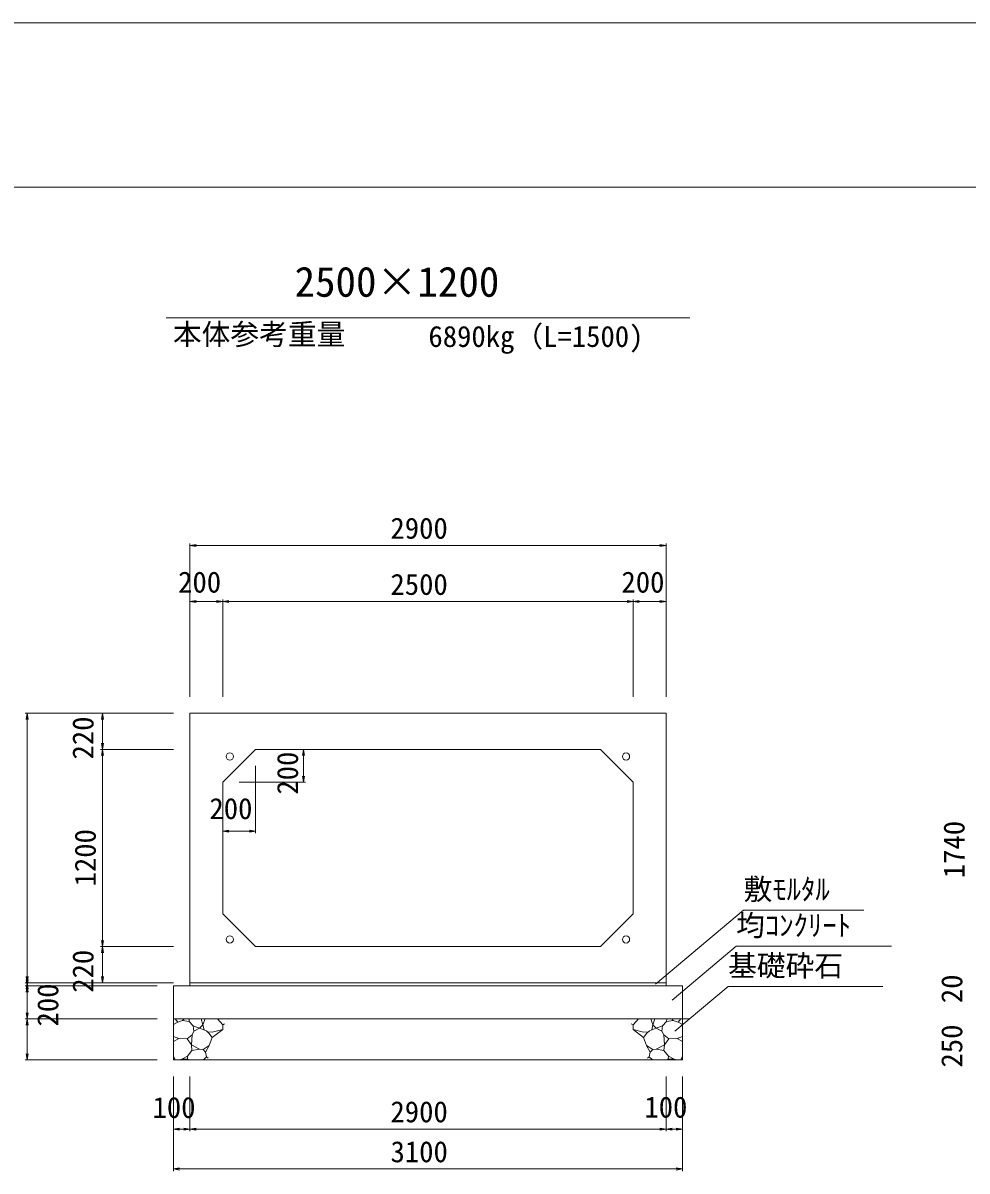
# Model space of a CAD drawing. Units: millimetres on the paper. Extents: x 0 to 841, y 0 to 594.
# Drawn here: x 291.3 to 406.3, y 454.2 to 594 of the extents above; entities that cross this region are included whole.
import ezdxf
from ezdxf.enums import TextEntityAlignment as Align

# ---------------------------------------------------------------- set-up
doc = ezdxf.new("R2010")
doc.units = ezdxf.units.MM
for name, color, linetype, lineweight in [('D-STR-DIM（寸法）', 7, 'Continuous', 18), ('D-STR-HTXT（旗揚げ）', 4, 'Continuous', 18), ('D-STR-STRn（構造物）', 5, 'Continuous', 18), ('D-STR（構造物外形線）', 1, 'Continuous', 18), ('D-TTL(外枠）', 2, 'Continuous', 18), ('DEFPOINTS_2', 8, 'Continuous', 18)]:
    doc.layers.add(name, color=color, linetype=linetype, lineweight=lineweight)
doc.layers.add('D-STR-TXT（文字）', color=7, linetype='Continuous')
doc.layers.add('D-TTL-FRAME（タイトル枠）', color=7, linetype='Continuous')
doc.styles.add('ＭＳ ゴシック', font='')
doc.styles.get('ＭＳ ゴシック').set_extended_font_data('MS Gothic')

msp = doc.modelspace()

# ---------------------------------------------------------------- linework, layer by layer
at = {"layer": 'D-STR-DIM（寸法）'}
for p, q in [((311.673, 511.969), (311.673, 530.644)), ((311.673, 530.394), (312.423, 530.519)), ((311.673, 530.394), (311.773, 530.394)), ((312.423, 530.269), (311.673, 530.394)), ((369.573, 530.394), (311.773, 530.394)), ((368.923, 530.519), (369.673, 530.394)), ((369.673, 530.394), (368.923, 530.269)), ((369.673, 530.394), (369.573, 530.394)), ((369.673, 511.969), (369.673, 530.644)), ((311.673, 511.969), (311.673, 523.81)), ((311.673, 523.56), (312.423, 523.685)), ((311.673, 523.56), (311.773, 523.56)), ((312.423, 523.435), (311.673, 523.56)), ((311.773, 523.56), (315.573, 523.56)), ((314.923, 523.685), (315.673, 523.56)), ((315.673, 523.56), (314.923, 523.435)), ((315.673, 523.56), (315.573, 523.56)), ((315.673, 511.969), (315.673, 523.81)), ((315.673, 511.969), (315.673, 523.81)), ((315.673, 523.56), (316.423, 523.685)), ((315.673, 523.56), (315.773, 523.56)), ((316.423, 523.435), (315.673, 523.56)), ((315.773, 523.56), (365.573, 523.56)), ((364.923, 523.685), (365.673, 523.56)), ((365.673, 523.56), (364.923, 523.435)), ((365.673, 523.56), (365.573, 523.56)), ((365.673, 511.969), (365.673, 523.81)), ((365.673, 511.969), (365.673, 523.81)), ((365.673, 523.56), (366.423, 523.685)), ((365.673, 523.56), (365.773, 523.56)), ((366.423, 523.435), (365.673, 523.56)), ((369.573, 523.56), (365.773, 523.56)), ((368.923, 523.685), (369.673, 523.56)), ((369.673, 523.56), (368.923, 523.435)), ((369.673, 523.56), (369.573, 523.56)), ((369.673, 511.969), (369.673, 523.81)), ((309.673, 509.969), (291.606, 509.969)), ((291.731, 509.219), (291.856, 509.969)), ((291.856, 509.969), (291.856, 509.869)), ((291.856, 509.969), (291.981, 509.219)), ((291.856, 509.869), (291.856, 477.269)), ((309.673, 509.969), (300.779, 509.969)), ((300.904, 509.219), (301.029, 509.969)), ((301.029, 509.969), (301.029, 509.869)), ((301.029, 509.969), (301.154, 509.219)), ((301.029, 509.869), (301.029, 505.669)), ((301.029, 505.569), (300.904, 506.319)), ((301.154, 506.319), (301.029, 505.569)), ((309.673, 505.569), (300.779, 505.569)), ((309.673, 505.569), (300.779, 505.569)), ((300.904, 504.819), (301.029, 505.569)), ((301.029, 505.569), (301.029, 505.669)), ((301.029, 505.569), (301.029, 505.469)), ((301.029, 505.569), (301.154, 504.819)), ((301.029, 481.669), (301.029, 505.469)), ((321.673, 505.569), (325.778, 505.569)), ((325.403, 504.819), (325.528, 505.569)), ((325.528, 505.569), (325.528, 505.469)), ((325.528, 505.569), (325.653, 504.819)), ((325.528, 501.669), (325.528, 505.469)), ((319.673, 503.569), (319.673, 495.371)), ((325.528, 501.569), (325.403, 502.319)), ((325.653, 502.319), (325.528, 501.569)), ((317.673, 501.569), (325.778, 501.569)), ((325.528, 501.569), (325.528, 501.669)), ((315.673, 499.569), (315.673, 495.371)), ((315.673, 495.621), (316.423, 495.746)), ((315.673, 495.621), (315.773, 495.621)), ((316.423, 495.496), (315.673, 495.621)), ((319.573, 495.621), (315.773, 495.621)), ((318.923, 495.746), (319.673, 495.621)), ((319.673, 495.621), (318.923, 495.496)), ((319.673, 495.621), (319.573, 495.621)), ((301.029, 481.569), (300.904, 482.319)), ((301.154, 482.319), (301.029, 481.569)), ((309.673, 481.569), (300.779, 481.569)), ((309.673, 481.569), (300.779, 481.569)), ((300.904, 480.819), (301.029, 481.569)), ((301.029, 481.569), (301.029, 481.669)), ((301.029, 481.569), (301.029, 481.469)), ((301.029, 481.569), (301.154, 480.819)), ((301.029, 477.269), (301.029, 481.469)), ((309.673, 477.169), (291.606, 477.169)), ((309.673, 477.169), (291.606, 477.169)), ((307.673, 476.769), (291.606, 476.769)), ((307.673, 476.769), (291.606, 476.769)), ((291.856, 477.169), (291.731, 477.919)), ((291.856, 476.769), (291.731, 477.519)), ((291.731, 476.419), (291.856, 477.169)), ((291.731, 476.019), (291.856, 476.769)), ((291.981, 477.919), (291.856, 477.169)), ((291.981, 477.519), (291.856, 476.769)), ((291.856, 477.169), (291.856, 477.269)), ((291.856, 477.169), (291.856, 477.069)), ((291.856, 477.169), (291.981, 476.419)), ((291.856, 477.069), (291.856, 476.869)), ((291.856, 476.769), (291.856, 476.869)), ((291.856, 476.769), (291.856, 476.669)), ((291.856, 476.769), (291.981, 476.019)), ((291.856, 476.669), (291.856, 472.869)), ((309.673, 477.169), (300.779, 477.169)), ((301.029, 477.169), (300.904, 477.919)), ((301.154, 477.919), (301.029, 477.169)), ((301.029, 477.169), (301.029, 477.269)), ((307.673, 472.769), (291.606, 472.769)), ((307.673, 472.769), (291.606, 472.769)), ((291.856, 472.769), (291.731, 473.519)), ((291.731, 472.019), (291.856, 472.769)), ((291.981, 473.519), (291.856, 472.769)), ((291.856, 472.769), (291.856, 472.869)), ((291.856, 472.769), (291.856, 472.669)), ((291.856, 472.769), (291.981, 472.019)), ((291.856, 472.669), (291.856, 467.869)), ((291.856, 467.769), (291.731, 468.519)), ((291.981, 468.519), (291.856, 467.769)), ((307.673, 467.769), (291.606, 467.769)), ((291.856, 467.769), (291.856, 467.869)), ((309.673, 465.769), (309.673, 454.242)), ((309.673, 465.769), (309.673, 459.106)), ((311.673, 465.769), (311.673, 459.106)), ((311.673, 465.769), (311.673, 459.106)), ((369.673, 465.769), (369.673, 459.106)), ((369.673, 465.769), (369.673, 459.106)), ((371.673, 465.769), (371.673, 459.106)), ((371.673, 465.769), (371.673, 454.242)), ((309.673, 459.356), (310.423, 459.481)), ((309.673, 459.356), (309.773, 459.356)), ((310.423, 459.231), (309.673, 459.356)), ((309.773, 459.356), (311.573, 459.356)), ((310.923, 459.481), (311.673, 459.356)), ((311.673, 459.356), (310.923, 459.231)), ((311.673, 459.356), (311.573, 459.356)), ((311.673, 459.356), (312.423, 459.481)), ((311.673, 459.356), (311.773, 459.356)), ((312.423, 459.231), (311.673, 459.356)), ((311.773, 459.356), (369.573, 459.356)), ((368.923, 459.481), (369.673, 459.356)), ((369.673, 459.356), (368.923, 459.231)), ((369.673, 459.356), (369.573, 459.356)), ((369.673, 459.356), (370.423, 459.481)), ((369.673, 459.356), (369.773, 459.356)), ((370.423, 459.231), (369.673, 459.356)), ((369.773, 459.356), (371.573, 459.356)), ((370.923, 459.481), (371.673, 459.356)), ((371.673, 459.356), (370.923, 459.231)), ((371.673, 459.356), (371.573, 459.356)), ((309.673, 454.492), (310.423, 454.617)), ((309.673, 454.492), (309.773, 454.492)), ((310.423, 454.367), (309.673, 454.492)), ((309.773, 454.492), (371.573, 454.492)), ((370.923, 454.617), (371.673, 454.492)), ((371.673, 454.492), (370.923, 454.367)), ((371.673, 454.492), (371.573, 454.492))]:
    msp.add_line(p, q, dxfattribs=at)
at = {"layer": 'D-STR-HTXT（旗揚げ）'}
for p, q in [((308.781, 558.12), (372.565, 558.12)), ((368.39, 476.98), (379.123, 485.998)), ((393.785, 485.998), (379.123, 485.998)), ((370.412, 475.046), (378.211, 481.599)), ((397.136, 481.599), (378.211, 481.599)), ((370.762, 471.251), (377.236, 476.69)), ((396.099, 476.69), (377.236, 476.69))]:
    msp.add_line(p, q, dxfattribs=at)
at = {"layer": 'D-STR-STRn（構造物）'}
for p, q in [((309.673, 476.769), (371.673, 476.769)), ((309.673, 476.769), (309.673, 467.769)), ((311.673, 477.169), (311.673, 476.769)), ((369.673, 477.169), (369.673, 476.769)), ((371.673, 476.769), (371.673, 467.769)), ((309.673, 472.769), (372.569, 472.769)), ((310.205, 472.374), (309.874, 472.769)), ((310.79, 472.562), (310.205, 472.374)), ((310.79, 472.562), (310.982, 472.769)), ((311.599, 472.432), (310.79, 472.562)), ((311.599, 472.432), (311.58, 472.769)), ((312.086, 471.901), (311.599, 472.432)), ((313.034, 472.769), (313.261, 472.051)), ((313.261, 472.051), (313.541, 472.769)), ((315.036, 472.769), (315.682, 472.049)), ((366.311, 472.769), (365.664, 472.049)), ((368.085, 472.051), (367.805, 472.769)), ((368.312, 472.769), (368.085, 472.051)), ((369.26, 471.901), (369.748, 472.432)), ((369.748, 472.432), (369.766, 472.769)), ((369.748, 472.432), (370.556, 472.562)), ((370.556, 472.562), (370.365, 472.769)), ((370.556, 472.562), (371.141, 472.374)), ((371.141, 472.374), (371.473, 472.769)), ((310.205, 472.374), (309.673, 472.061)), ((311.939, 470.809), (312.175, 471.281)), ((312.175, 471.281), (312.086, 471.901)), ((312.859, 471.635), (312.086, 471.901)), ((312.175, 471.281), (312.859, 471.635)), ((313.261, 472.051), (312.859, 471.635)), ((312.859, 471.635), (313.686, 471.329)), ((313.261, 472.051), (313.418, 471.428)), ((313.686, 471.329), (313.992, 471.038)), ((313.839, 471.184), (314.4, 471.129)), ((313.992, 471.038), (314.406, 470.487)), ((314.4, 471.129), (315.682, 471.458)), ((314.406, 470.487), (315.682, 471.458)), ((315.682, 472.049), (315.901, 472.158)), ((315.682, 472.049), (315.682, 471.458)), ((315.682, 471.458), (315.707, 471.452)), ((365.664, 472.049), (365.446, 472.158)), ((365.664, 471.458), (365.639, 471.452)), ((365.664, 472.049), (365.664, 471.458)), ((366.946, 471.129), (365.664, 471.458)), ((366.941, 470.487), (365.664, 471.458)), ((367.354, 471.038), (366.941, 470.487)), ((367.507, 471.184), (366.946, 471.129)), ((367.66, 471.329), (367.354, 471.038)), ((368.487, 471.635), (367.66, 471.329)), ((368.085, 472.051), (367.929, 471.428)), ((368.085, 472.051), (368.487, 471.635)), ((368.487, 471.635), (369.26, 471.901)), ((369.172, 471.281), (368.487, 471.635)), ((369.172, 471.281), (369.26, 471.901)), ((369.407, 470.809), (369.172, 471.281)), ((371.141, 472.374), (371.673, 472.061)), ((310.321, 470.36), (309.673, 470.633)), ((309.673, 469.991), (310.321, 470.36)), ((310.321, 470.36), (311.34, 470.343)), ((311.34, 470.343), (311.939, 470.809)), ((311.869, 469.609), (311.34, 470.343)), ((311.869, 469.609), (311.939, 470.809)), ((311.932, 468.932), (311.869, 469.609)), ((311.869, 469.609), (312.862, 469.071)), ((314.406, 470.487), (314.042, 469.516)), ((366.941, 470.487), (367.304, 469.516)), ((369.478, 469.609), (368.485, 469.071)), ((369.478, 469.609), (369.407, 470.809)), ((370.007, 470.343), (369.407, 470.809)), ((369.414, 468.932), (369.478, 469.609)), ((369.478, 469.609), (370.007, 470.343)), ((371.025, 470.36), (370.007, 470.343)), ((371.025, 470.36), (371.673, 470.633)), ((371.673, 469.991), (371.025, 470.36)), ((309.887, 467.769), (309.673, 468.214)), ((310.7, 467.861), (311.382, 468.235)), ((311.382, 468.235), (311.932, 468.932)), ((311.382, 468.235), (311.395, 467.887)), ((312.862, 469.071), (311.932, 468.932)), ((313.281, 469.04), (312.862, 469.071)), ((314.042, 469.516), (313.281, 469.04)), ((313.281, 469.04), (313.598, 468.715)), ((313.598, 468.715), (314.042, 469.516)), ((313.716, 468.146), (313.598, 468.715)), ((367.749, 468.715), (367.304, 469.516)), ((367.304, 469.516), (368.065, 469.04)), ((367.63, 468.146), (367.749, 468.715)), ((368.065, 469.04), (367.749, 468.715)), ((368.065, 469.04), (368.485, 469.071)), ((368.485, 469.071), (369.414, 468.932)), ((369.964, 468.235), (369.414, 468.932)), ((369.964, 468.235), (369.951, 467.887)), ((370.647, 467.861), (369.964, 468.235)), ((371.46, 467.769), (371.673, 468.214)), ((309.673, 467.769), (371.673, 467.769)), ((310.7, 467.861), (310.321, 467.769)), ((311.328, 467.884), (310.7, 467.861)), ((311.591, 467.769), (311.328, 467.884)), ((313.34, 467.769), (313.716, 468.146)), ((313.716, 468.146), (313.911, 467.964)), ((367.63, 468.146), (367.435, 467.964)), ((368.007, 467.769), (367.63, 468.146)), ((369.756, 467.769), (370.018, 467.884)), ((370.018, 467.884), (370.647, 467.861)), ((370.647, 467.861), (371.026, 467.769))]:
    msp.add_line(p, q, dxfattribs=at)
at = {"layer": 'D-STR（構造物外形線）'}
for p, q in [((311.673, 509.969), (369.673, 509.969)), ((311.673, 477.169), (311.673, 509.969)), ((369.673, 509.969), (369.673, 477.169)), ((315.673, 501.569), (319.673, 505.569)), ((319.673, 505.569), (361.673, 505.569)), ((361.673, 505.569), (365.673, 501.569)), ((315.673, 485.569), (315.673, 501.569)), ((365.673, 501.569), (365.673, 485.569)), ((319.673, 481.569), (315.673, 485.569)), ((365.673, 485.569), (361.673, 481.569)), ((361.673, 481.569), (319.673, 481.569)), ((369.673, 477.169), (311.673, 477.169))]:
    msp.add_line(p, q, dxfattribs=at)
for centre in [(316.542, 504.701), (364.805, 504.701), (316.542, 482.438), (364.805, 482.438)]:
    msp.add_circle(centre, 0.44, dxfattribs=at)
at = {"layer": 'D-TTL(外枠）'}
msp.add_line((25, 574), (820, 574), dxfattribs=at)
at = {"layer": 'DEFPOINTS_2'}
msp.add_line((0, 594), (841, 594), dxfattribs=at)

# ---------------------------------------------------------------- texts
at = {"layer": 'D-STR-TXT（文字）', "style": 'ＭＳ ゴシック'}
for s, height, p in [('2500×1200', 3.666, (324.43, 559.569)), ('本体参考重量', 2.566, (309.612, 554.053)), ('6890kg（L=1500)', 2.566, (340.732, 553.789)), ('敷ﾓﾙﾀﾙ', 2.566, (379.123, 486.498)), ('均ｺﾝｸﾘｰﾄ', 2.566, (378.211, 482.099)), ('基礎砕石', 2.566, (377.236, 477.19))]:
    msp.add_text(s, height=height, dxfattribs=at).set_placement(p, align=Align.BOTTOM_LEFT)
at = {"layer": 'D-TTL-FRAME（タイトル枠）', "style": 'ＭＳ ゴシック'}
for s, p in [('2900', (336.107, 530.444)), ('200', (310.244, 523.885)), ('2500', (336.107, 523.61)), ('200', (364.244, 523.885)), ('200', (314.059, 496.315)), ('100', (307.129, 459.931)), ('2900', (336.107, 459.406)), ('100', (367.039, 459.973)), ('3100', (336.116, 454.542))]:
    msp.add_text(s, height=2.566, dxfattribs=at).set_placement(p, align=Align.BOTTOM_LEFT)
for s, p in [('220', (300.704, 504.34)), ('200', (325.62, 500.059)), ('1740', (406.806, 489.888)), ('1200', (300.979, 488.888)), ('220', (300.704, 475.94)), ('20', (406.531, 474.677)), ('200', (296.418, 471.84)), ('250', (406.531, 466.84))]:
    msp.add_text(s, height=2.566, rotation=90, dxfattribs=at).set_placement(p, align=Align.BOTTOM_LEFT)

doc.saveas('drawing.dxf')
